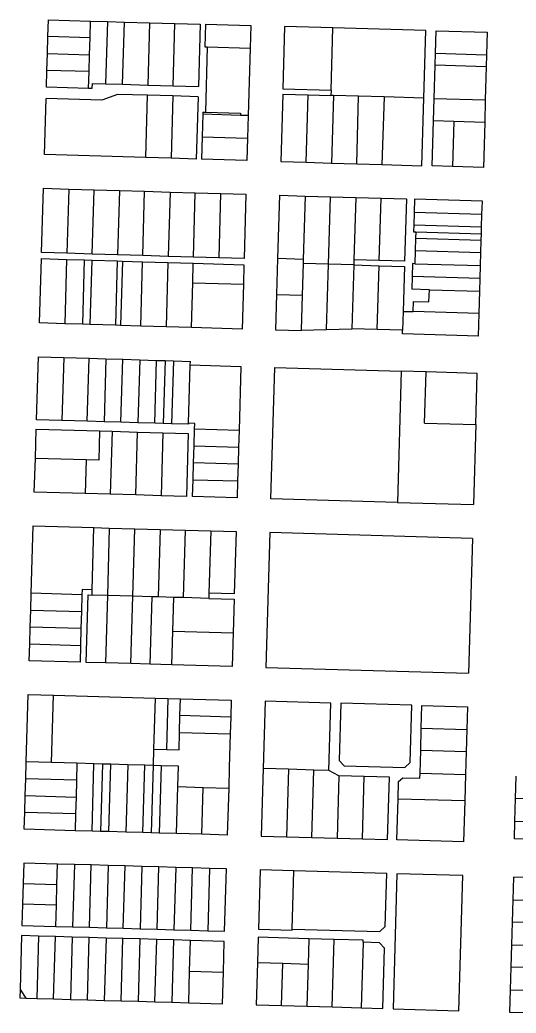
# Model space of a CAD drawing. Header units: inches. Extents: x 486468 to 494399, y 5455955 to 5460553.
# Drawn here: x 492358 to 492653, y 5455994 to 5456586 of the extents above; entities that cross this region are included whole.
import ezdxf

# ---------------------------------------------------------------- set-up
doc = ezdxf.new("R2010")
doc.units = ezdxf.units.IN
doc.header["$MEASUREMENT"] = 0
doc.layers.add('ParcelLines', color=10, linetype='Continuous')

msp = doc.modelspace()

# ---------------------------------------------------------------- linework, layer by layer
at = {"layer": 'ParcelLines', "color": 1}
for p, q in [((492374.618, 5456575.595), (492374.917, 5456585.596)), ((492374.917, 5456585.596), (492400.017, 5456584.876)), ((492399.717, 5456574.846), (492400.017, 5456584.876)), ((492400.017, 5456584.876), (492410.067, 5456584.587)), ((492410.067, 5456584.587), (492408.968, 5456547.507)), ((492410.067, 5456584.587), (492420.117, 5456584.297)), ((492419.019, 5456547.217), (492420.117, 5456584.297)), ((492420.117, 5456584.297), (492435.167, 5456583.867)), ((492435.167, 5456583.867), (492434.119, 5456546.777)), ((492435.167, 5456583.867), (492450.267, 5456583.427)), ((492449.168, 5456546.338), (492450.267, 5456583.427)), ((492450.267, 5456583.427), (492465.317, 5456582.997)), ((492465.317, 5456582.997), (492464.268, 5456545.898)), ((492468.367, 5456582.949), (492467.968, 5456569.548)), ((492468.367, 5456582.949), (492495.468, 5456582.149)), ((492495.468, 5456582.149), (492495.078, 5456568.749)), ((492515.568, 5456581.599), (492514.506, 5456544.445)), ((492544.267, 5456580.78), (492515.568, 5456581.599)), ((492543.206, 5456543.609), (492544.267, 5456580.78)), ((492599.668, 5456579.201), (492544.267, 5456580.78)), ((492598.468, 5456538.95), (492599.668, 5456579.201)), ((492605.328, 5456565.651), (492605.718, 5456579.051)), ((492605.718, 5456579.051), (492636.218, 5456578.202)), ((492636.218, 5456578.202), (492635.828, 5456564.752)), ((492374.318, 5456565.545), (492374.618, 5456575.595)), ((492399.717, 5456574.846), (492374.618, 5456575.595)), ((492399.418, 5456564.797), (492399.717, 5456574.846)), ((492374.018, 5456555.495), (492374.318, 5456565.545)), ((492374.318, 5456565.545), (492399.418, 5456564.797)), ((492467.968, 5456569.548), (492469.518, 5456569.498)), ((492469.518, 5456569.498), (492468.368, 5456530.498)), ((492469.518, 5456569.498), (492495.078, 5456568.749)), ((492495.078, 5456568.749), (492493.899, 5456528.548)), ((492605.118, 5456558.501), (492605.328, 5456565.651)), ((492605.328, 5456565.651), (492635.828, 5456564.752)), ((492399.118, 5456554.797), (492399.418, 5456564.797)), ((492635.828, 5456564.752), (492635.618, 5456557.652)), ((492373.718, 5456545.495), (492374.018, 5456555.495)), ((492399.118, 5456554.797), (492374.018, 5456555.495)), ((492398.818, 5456544.756), (492399.118, 5456554.797)), ((492604.538, 5456538.801), (492605.118, 5456558.501)), ((492635.618, 5456557.652), (492605.118, 5456558.501)), ((492635.618, 5456557.652), (492635.039, 5456537.902)), ((492400.918, 5456547.747), (492400.818, 5456544.696)), ((492400.918, 5456547.747), (492408.968, 5456547.507)), ((492398.818, 5456544.756), (492373.718, 5456545.495)), ((492400.818, 5456544.696), (492398.818, 5456544.756)), ((492408.968, 5456547.507), (492419.019, 5456547.217)), ((492419.019, 5456547.217), (492434.119, 5456546.777)), ((492434.119, 5456546.777), (492449.168, 5456546.338)), ((492449.168, 5456546.338), (492464.268, 5456545.898)), ((492514.506, 5456544.445), (492543.206, 5456543.609)), ((492543.206, 5456543.609), (492543.119, 5456540.563)), ((492372.519, 5456505.346), (492373.518, 5456538.795)), ((492406.719, 5456537.796), (492373.518, 5456538.795)), ((492415.969, 5456541.197), (492406.719, 5456537.796)), ((492433.919, 5456540.677), (492415.969, 5456541.197)), ((492432.82, 5456503.547), (492433.919, 5456540.677)), ((492449.018, 5456540.238), (492433.919, 5456540.677)), ((492449.018, 5456540.238), (492447.92, 5456503.098)), ((492464.068, 5456539.798), (492449.018, 5456540.238)), ((492464.068, 5456539.798), (492462.97, 5456502.648)), ((492514.419, 5456541.4), (492513.219, 5456501.149)), ((492514.419, 5456541.4), (492529.469, 5456540.961)), ((492528.319, 5456500.709), (492529.469, 5456540.961)), ((492529.469, 5456540.961), (492543.119, 5456540.563)), ((492544.569, 5456540.521), (492543.119, 5456540.563)), ((492544.569, 5456540.521), (492543.37, 5456500.269)), ((492559.619, 5456540.083), (492544.569, 5456540.521)), ((492558.47, 5456499.83), (492559.619, 5456540.083)), ((492574.719, 5456539.643), (492559.619, 5456540.083)), ((492574.719, 5456539.643), (492573.52, 5456499.391)), ((492598.468, 5456538.95), (492574.719, 5456539.643)), ((492597.32, 5456498.701), (492598.468, 5456538.95)), ((492604.15, 5456525.351), (492604.538, 5456538.801)), ((492604.538, 5456538.801), (492635.039, 5456537.902)), ((492635.039, 5456537.902), (492634.649, 5456524.502)), ((492466.818, 5456530.548), (492466.788, 5456529.348)), ((492466.818, 5456530.548), (492468.368, 5456530.498)), ((492468.368, 5456530.498), (492489.369, 5456529.898)), ((492489.369, 5456529.898), (492489.319, 5456528.688)), ((492466.788, 5456529.348), (492466.4, 5456515.948)), ((492489.319, 5456528.688), (492466.788, 5456529.348)), ((492493.899, 5456528.548), (492489.319, 5456528.688)), ((492493.899, 5456528.548), (492493.509, 5456515.149)), ((492603.37, 5456498.551), (492604.15, 5456525.351)), ((492616.369, 5456525.011), (492604.15, 5456525.351)), ((492616.369, 5456525.011), (492615.57, 5456498.191)), ((492634.649, 5456524.502), (492616.369, 5456525.011)), ((492634.649, 5456524.502), (492633.87, 5456497.651)), ((492466.4, 5456515.948), (492466.02, 5456502.548)), ((492466.4, 5456515.948), (492493.509, 5456515.149)), ((492493.509, 5456515.149), (492493.12, 5456501.749)), ((492432.82, 5456503.547), (492372.519, 5456505.346)), ((492447.92, 5456503.098), (492432.82, 5456503.547)), ((492462.97, 5456502.648), (492447.92, 5456503.098)), ((492493.12, 5456501.749), (492466.02, 5456502.548)), ((492513.219, 5456501.149), (492528.319, 5456500.709)), ((492528.319, 5456500.709), (492543.37, 5456500.269)), ((492543.37, 5456500.269), (492558.47, 5456499.83)), ((492558.47, 5456499.83), (492573.52, 5456499.391)), ((492573.52, 5456499.391), (492597.32, 5456498.701)), ((492615.57, 5456498.191), (492603.37, 5456498.551)), ((492633.87, 5456497.651), (492615.57, 5456498.191)), ((492370.821, 5456446.945), (492371.919, 5456485.246)), ((492371.919, 5456485.246), (492387.02, 5456484.796)), ((492387.02, 5456484.796), (492385.871, 5456446.496)), ((492387.02, 5456484.796), (492402.07, 5456484.346)), ((492400.971, 5456446.037), (492402.07, 5456484.346)), ((492402.07, 5456484.346), (492417.17, 5456483.897)), ((492417.17, 5456483.897), (492416.021, 5456445.577)), ((492417.17, 5456483.897), (492432.22, 5456483.447)), ((492431.121, 5456445.117), (492432.22, 5456483.447)), ((492432.22, 5456483.447), (492447.32, 5456482.997)), ((492447.32, 5456482.997), (492446.171, 5456444.667)), ((492447.32, 5456482.997), (492462.37, 5456482.547)), ((492461.271, 5456444.208), (492462.37, 5456482.547)), ((492462.37, 5456482.547), (492477.47, 5456482.099)), ((492477.47, 5456482.099), (492476.321, 5456443.758)), ((492477.47, 5456482.099), (492492.521, 5456481.649)), ((492492.521, 5456481.649), (492491.421, 5456443.298)), ((492511.521, 5456443.298), (492512.621, 5456481.049)), ((492512.621, 5456481.049), (492527.721, 5456480.609)), ((492527.721, 5456480.609), (492526.592, 5456442.85)), ((492527.721, 5456480.609), (492542.77, 5456480.169)), ((492541.622, 5456439.97), (492542.77, 5456480.169)), ((492542.77, 5456480.169), (492557.87, 5456479.73)), ((492557.87, 5456479.73), (492556.772, 5456442.6)), ((492557.87, 5456479.73), (492572.97, 5456479.29)), ((492571.871, 5456442.15), (492572.97, 5456479.29)), ((492572.97, 5456479.29), (492588.02, 5456478.851)), ((492588.02, 5456478.851), (492586.921, 5456441.7)), ((492592.92, 5456478.701), (492592.681, 5456470.8)), ((492633.271, 5456477.551), (492592.92, 5456478.701)), ((492633.041, 5456469.601), (492633.271, 5456477.551)), ((492592.681, 5456470.8), (492592.441, 5456463.2)), ((492633.041, 5456469.601), (492592.681, 5456470.8)), ((492632.821, 5456462.001), (492633.041, 5456469.601)), ((492592.441, 5456463.2), (492592.321, 5456459.2)), ((492592.321, 5456459.2), (492593.571, 5456459.2)), ((492632.821, 5456462.001), (492592.441, 5456463.2)), ((492593.571, 5456459.2), (492593.461, 5456455.55)), ((492593.571, 5456459.2), (492632.701, 5456458.051)), ((492632.701, 5456458.051), (492632.821, 5456462.001)), ((492593.461, 5456455.55), (492593.241, 5456447.9)), ((492593.461, 5456455.55), (492632.591, 5456454.402)), ((492632.371, 5456446.802), (492632.591, 5456454.402)), ((492632.591, 5456454.402), (492632.701, 5456458.051)), ((492593.241, 5456447.9), (492593.021, 5456440.3)), ((492632.371, 5456446.802), (492593.241, 5456447.9)), ((492369.572, 5456404.946), (492370.721, 5456443.295)), ((492370.721, 5456443.295), (492385.771, 5456442.836)), ((492385.871, 5456446.496), (492370.821, 5456446.945)), ((492385.771, 5456442.836), (492384.672, 5456404.486)), ((492385.771, 5456442.836), (492396.421, 5456442.517)), ((492400.971, 5456446.037), (492385.871, 5456446.496)), ((492395.322, 5456404.156), (492396.421, 5456442.517)), ((492396.421, 5456442.517), (492400.871, 5456442.387)), ((492399.722, 5456404.026), (492400.871, 5456442.387)), ((492400.871, 5456442.387), (492415.921, 5456441.927)), ((492416.021, 5456445.577), (492400.971, 5456446.037)), ((492415.921, 5456441.927), (492414.822, 5456403.556)), ((492415.921, 5456441.927), (492418.971, 5456441.837)), ((492431.121, 5456445.117), (492416.021, 5456445.577)), ((492418.971, 5456441.837), (492417.872, 5456403.466)), ((492418.971, 5456441.837), (492431.021, 5456441.477)), ((492429.873, 5456403.097), (492431.021, 5456441.477)), ((492431.021, 5456441.477), (492446.071, 5456441.017)), ((492446.171, 5456444.667), (492431.121, 5456445.117)), ((492461.271, 5456444.208), (492446.171, 5456444.667)), ((492476.321, 5456443.758), (492461.271, 5456444.208)), ((492491.421, 5456443.298), (492476.321, 5456443.758)), ((492510.892, 5456421.949), (492511.521, 5456443.298)), ((492526.592, 5456442.85), (492511.521, 5456443.298)), ((492526.592, 5456442.85), (492526.522, 5456440.4)), ((492556.772, 5456442.6), (492556.722, 5456439.55)), ((492571.871, 5456442.15), (492556.772, 5456442.6)), ((492586.921, 5456441.7), (492571.871, 5456442.15)), ((492632.151, 5456439.201), (492632.371, 5456446.802)), ((492446.071, 5456441.017), (492444.973, 5456402.638)), ((492446.071, 5456441.017), (492461.171, 5456440.558)), ((492460.821, 5456428.948), (492461.171, 5456440.558)), ((492461.171, 5456440.558), (492491.321, 5456439.648)), ((492491.321, 5456439.648), (492490.972, 5456428.048)), ((492526.522, 5456440.4), (492525.972, 5456421.499)), ((492541.622, 5456439.97), (492526.522, 5456440.4)), ((492540.473, 5456401.099), (492541.622, 5456439.97)), ((492556.722, 5456439.55), (492541.622, 5456439.97)), ((492556.722, 5456439.55), (492555.573, 5456401.499)), ((492556.722, 5456439.55), (492571.771, 5456439.1)), ((492570.673, 5456401.049), (492571.771, 5456439.1)), ((492571.771, 5456439.1), (492586.871, 5456438.65)), ((492586.871, 5456438.65), (492586.073, 5456411.85)), ((492591.771, 5456440.35), (492591.551, 5456432.75)), ((492593.021, 5456440.3), (492591.771, 5456440.35)), ((492593.021, 5456440.3), (492632.151, 5456439.201)), ((492631.922, 5456431.551), (492632.151, 5456439.201)), ((492591.551, 5456432.75), (492591.321, 5456425.1)), ((492631.922, 5456431.551), (492591.551, 5456432.75)), ((492631.702, 5456423.951), (492631.922, 5456431.551)), ((492460.022, 5456402.178), (492460.821, 5456428.948)), ((492460.821, 5456428.948), (492490.972, 5456428.048)), ((492490.972, 5456428.048), (492490.172, 5456401.248)), ((492601.722, 5456424.8), (492591.321, 5456425.1)), ((492601.472, 5456417.501), (492601.722, 5456424.8)), ((492601.722, 5456424.8), (492631.702, 5456423.951)), ((492631.312, 5456410.551), (492631.702, 5456423.951)), ((492510.272, 5456400.649), (492510.892, 5456421.949)), ((492510.892, 5456421.949), (492525.972, 5456421.499)), ((492525.972, 5456421.499), (492525.372, 5456400.699)), ((492592.173, 5456411.7), (492592.322, 5456417.8)), ((492592.322, 5456417.8), (492601.472, 5456417.501)), ((492586.073, 5456411.85), (492585.723, 5456400.6)), ((492586.073, 5456411.85), (492592.173, 5456411.7)), ((492631.312, 5456410.551), (492592.173, 5456411.7)), ((492630.922, 5456397.151), (492631.312, 5456410.551)), ((492384.672, 5456404.486), (492369.572, 5456404.946)), ((492395.322, 5456404.156), (492384.672, 5456404.486)), ((492399.722, 5456404.026), (492395.322, 5456404.156)), ((492414.822, 5456403.556), (492399.722, 5456404.026)), ((492417.872, 5456403.466), (492414.822, 5456403.556)), ((492429.873, 5456403.097), (492417.872, 5456403.466)), ((492444.973, 5456402.638), (492429.873, 5456403.097)), ((492460.022, 5456402.178), (492444.973, 5456402.638)), ((492490.172, 5456401.248), (492460.022, 5456402.178)), ((492525.372, 5456400.199), (492510.272, 5456400.649)), ((492525.372, 5456400.699), (492540.473, 5456401.099)), ((492525.372, 5456400.199), (492525.372, 5456400.699)), ((492540.473, 5456401.099), (492555.573, 5456401.499)), ((492570.673, 5456401.049), (492555.573, 5456401.499)), ((492585.723, 5456400.6), (492570.673, 5456401.049)), ((492585.673, 5456398.45), (492585.723, 5456400.6)), ((492630.922, 5456397.151), (492585.673, 5456398.45)), ((492367.823, 5456347.246), (492368.972, 5456384.846)), ((492368.972, 5456384.846), (492384.072, 5456384.386)), ((492384.072, 5456384.386), (492382.923, 5456346.797)), ((492384.072, 5456384.386), (492399.123, 5456383.926)), ((492398.023, 5456346.347), (492399.123, 5456383.926)), ((492399.123, 5456383.926), (492409.173, 5456383.617)), ((492409.173, 5456383.617), (492408.073, 5456346.047)), ((492409.173, 5456383.617), (492419.223, 5456383.307)), ((492418.124, 5456345.747), (492419.223, 5456383.307)), ((492419.223, 5456383.307), (492429.273, 5456382.997)), ((492429.273, 5456382.997), (492428.174, 5456345.457)), ((492429.273, 5456382.997), (492439.323, 5456382.687)), ((492438.224, 5456345.157), (492439.323, 5456382.687)), ((492439.323, 5456382.687), (492444.373, 5456382.537)), ((492444.373, 5456382.537), (492443.224, 5456345.007)), ((492444.373, 5456382.537), (492449.373, 5456382.377)), ((492449.373, 5456382.377), (492448.274, 5456344.857)), ((492449.373, 5456382.377), (492459.423, 5456382.077)), ((492459.361, 5456379.945), (492459.423, 5456382.077)), ((492458.342, 5456345.166), (492459.361, 5456379.945)), ((492459.361, 5456379.945), (492489.51, 5456379.017)), ((492489.51, 5456379.017), (492488.404, 5456340.948)), ((492507.325, 5456300.148), (492509.623, 5456378.499)), ((492509.623, 5456378.499), (492585.023, 5456376.25)), ((492585.023, 5456376.25), (492582.725, 5456297.989)), ((492599.824, 5456375.81), (492585.023, 5456376.25)), ((492598.924, 5456345.33), (492599.824, 5456375.81)), ((492630.274, 5456374.901), (492599.824, 5456375.81)), ((492629.374, 5456344.45), (492630.274, 5456374.901)), ((492382.923, 5456346.797), (492367.823, 5456347.246)), ((492398.023, 5456346.347), (492382.923, 5456346.797)), ((492367.135, 5456324.246), (492367.673, 5456341.745)), ((492367.673, 5456341.745), (492405.424, 5456340.637)), ((492408.073, 5456346.047), (492398.023, 5456346.347)), ((492405.424, 5456340.637), (492404.874, 5456323.197)), ((492405.424, 5456340.637), (492412.924, 5456340.417)), ((492418.124, 5456345.747), (492408.073, 5456346.047)), ((492428.174, 5456345.457), (492418.124, 5456345.747)), ((492438.224, 5456345.157), (492428.174, 5456345.457)), ((492443.224, 5456345.007), (492438.224, 5456345.157)), ((492448.274, 5456344.857), (492443.224, 5456345.007)), ((492458.324, 5456344.557), (492448.274, 5456344.857)), ((492458.342, 5456345.166), (492458.324, 5456344.557)), ((492461.992, 5456345.057), (492458.342, 5456345.166)), ((492461.604, 5456331.648), (492461.894, 5456341.698)), ((492461.894, 5456341.698), (492461.992, 5456345.057)), ((492488.404, 5456340.948), (492461.894, 5456341.698)), ((492488.404, 5456340.948), (492488.104, 5456330.898)), ((492598.924, 5456345.33), (492629.374, 5456344.45)), ((492629.374, 5456344.45), (492627.975, 5456296.701)), ((492412.924, 5456340.417), (492411.774, 5456302.876)), ((492412.924, 5456340.417), (492428.024, 5456339.977)), ((492426.874, 5456302.447), (492428.024, 5456339.977)), ((492428.024, 5456339.977), (492443.074, 5456339.537)), ((492443.074, 5456339.537), (492441.975, 5456302.028)), ((492443.074, 5456339.537), (492458.174, 5456339.098)), ((492458.174, 5456339.098), (492457.075, 5456301.598)), ((492461.314, 5456321.598), (492461.604, 5456331.648)), ((492461.604, 5456331.648), (492488.104, 5456330.898)), ((492488.104, 5456330.898), (492487.815, 5456320.848)), ((492366.525, 5456304.146), (492367.135, 5456324.246)), ((492397.324, 5456323.406), (492367.135, 5456324.246)), ((492397.324, 5456323.406), (492396.725, 5456303.296)), ((492404.874, 5456323.197), (492397.324, 5456323.406)), ((492461.015, 5456311.548), (492461.314, 5456321.598)), ((492487.815, 5456320.848), (492461.314, 5456321.598)), ((492487.815, 5456320.848), (492487.525, 5456310.798)), ((492460.725, 5456301.448), (492461.015, 5456311.548)), ((492461.015, 5456311.548), (492487.525, 5456310.798)), ((492487.525, 5456310.798), (492487.225, 5456300.698)), ((492396.725, 5456303.296), (492366.525, 5456304.146)), ((492411.774, 5456302.876), (492396.725, 5456303.296)), ((492426.874, 5456302.447), (492411.774, 5456302.876)), ((492441.975, 5456302.028), (492426.874, 5456302.447)), ((492457.075, 5456301.598), (492441.975, 5456302.028)), ((492487.225, 5456300.698), (492460.725, 5456301.448)), ((492582.725, 5456297.989), (492507.325, 5456300.148)), ((492582.725, 5456297.989), (492627.975, 5456296.701)), ((492364.726, 5456243.846), (492365.925, 5456284.046)), ((492365.925, 5456284.046), (492402.026, 5456283.006)), ((492400.926, 5456245.847), (492402.026, 5456283.006)), ((492402.026, 5456283.006), (492411.176, 5456282.747)), ((492411.176, 5456282.747), (492410.026, 5456242.537)), ((492411.176, 5456282.747), (492426.275, 5456282.317)), ((492425.127, 5456242.117), (492426.275, 5456282.317)), ((492426.275, 5456282.317), (492441.375, 5456281.887)), ((492441.375, 5456281.887), (492440.227, 5456241.697)), ((492441.375, 5456281.887), (492456.475, 5456281.457)), ((492455.327, 5456241.277), (492456.475, 5456281.457)), ((492456.475, 5456281.457), (492471.575, 5456281.028)), ((492471.575, 5456281.028), (492470.477, 5456243.897)), ((492471.575, 5456281.028), (492486.675, 5456280.598)), ((492486.675, 5456280.598), (492485.576, 5456243.498)), ((492506.776, 5456280.049), (492504.428, 5456199.698)), ((492627.376, 5456276.55), (492506.776, 5456280.049)), ((492627.376, 5456276.55), (492625.028, 5456196.25)), ((492394.976, 5456246.047), (492394.886, 5456242.997)), ((492400.926, 5456245.847), (492394.976, 5456246.047)), ((492400.876, 5456242.797), (492400.926, 5456245.847)), ((492364.426, 5456233.797), (492364.726, 5456243.846)), ((492394.886, 5456242.997), (492364.726, 5456243.846)), ((492394.886, 5456242.997), (492394.597, 5456232.947)), ((492397.377, 5456202.696), (492398.576, 5456242.897)), ((492398.576, 5456242.897), (492400.876, 5456242.797)), ((492410.026, 5456242.537), (492400.876, 5456242.797)), ((492410.026, 5456242.537), (492408.827, 5456202.376)), ((492425.127, 5456242.117), (492410.026, 5456242.537)), ((492423.927, 5456201.947), (492425.127, 5456242.117)), ((492436.577, 5456241.797), (492425.127, 5456242.117)), ((492436.577, 5456241.797), (492435.378, 5456201.628)), ((492440.227, 5456241.697), (492436.577, 5456241.797)), ((492449.527, 5456241.437), (492440.227, 5456241.697)), ((492448.927, 5456221.347), (492449.527, 5456241.437)), ((492455.327, 5456241.277), (492449.527, 5456241.437)), ((492470.377, 5456240.847), (492455.327, 5456241.277)), ((492470.477, 5456243.897), (492470.377, 5456240.847)), ((492470.377, 5456240.847), (492485.476, 5456240.448)), ((492485.576, 5456243.498), (492470.477, 5456243.897)), ((492485.476, 5456240.448), (492484.908, 5456220.348)), ((492364.126, 5456223.746), (492364.426, 5456233.797)), ((492364.426, 5456233.797), (492394.597, 5456232.947)), ((492394.597, 5456232.947), (492394.307, 5456222.897)), ((492363.827, 5456213.696), (492364.126, 5456223.746)), ((492394.307, 5456222.897), (492364.126, 5456223.746)), ((492394.307, 5456222.897), (492394.017, 5456212.846)), ((492448.328, 5456201.258), (492448.927, 5456221.347)), ((492448.927, 5456221.347), (492484.908, 5456220.348)), ((492484.908, 5456220.348), (492484.328, 5456200.248)), ((492363.527, 5456203.646), (492363.827, 5456213.696)), ((492363.827, 5456213.696), (492394.017, 5456212.846)), ((492394.017, 5456212.846), (492393.727, 5456202.796)), ((492393.727, 5456202.796), (492363.527, 5456203.646)), ((492408.827, 5456202.376), (492397.377, 5456202.696)), ((492423.927, 5456201.947), (492408.827, 5456202.376)), ((492435.378, 5456201.628), (492423.927, 5456201.947)), ((492448.328, 5456201.258), (492435.378, 5456201.628)), ((492484.328, 5456200.248), (492448.328, 5456201.258)), ((492504.428, 5456199.698), (492625.028, 5456196.25)), ((492361.729, 5456143.397), (492362.927, 5456183.546)), ((492362.927, 5456183.546), (492378.027, 5456183.116)), ((492376.829, 5456142.967), (492378.027, 5456183.116)), ((492378.027, 5456183.116), (492438.428, 5456181.417)), ((492438.428, 5456181.417), (492437.558, 5456150.997)), ((492438.428, 5456181.417), (492445.978, 5456181.207)), ((492445.978, 5456181.207), (492445.128, 5456150.767)), ((492445.978, 5456181.207), (492453.528, 5456180.997)), ((492453.248, 5456170.947), (492453.528, 5456180.997)), ((492453.528, 5456180.997), (492483.778, 5456180.148)), ((492483.778, 5456180.148), (492483.489, 5456170.097)), ((492503.879, 5456179.548), (492502.729, 5456139.399)), ((492542.979, 5456178.449), (492503.879, 5456179.548)), ((492541.829, 5456138.299), (492542.979, 5456178.449)), ((492549.079, 5456178.299), (492548.079, 5456144.199)), ((492591.278, 5456177.099), (492549.079, 5456178.299)), ((492590.28, 5456143), (492591.278, 5456177.099)), ((492596.94, 5456163.5), (492597.328, 5456176.899)), ((492597.328, 5456176.899), (492624.429, 5456176.15)), ((492624.429, 5456176.15), (492624.039, 5456162.75)), ((492452.968, 5456160.897), (492453.248, 5456170.947)), ((492483.489, 5456170.097), (492453.248, 5456170.947)), ((492483.489, 5456170.097), (492483.199, 5456160.047)), ((492596.55, 5456150.1), (492596.94, 5456163.5)), ((492596.94, 5456163.5), (492624.039, 5456162.75)), ((492452.679, 5456150.547), (492452.968, 5456160.897)), ((492452.968, 5456160.897), (492483.199, 5456160.047)), ((492483.199, 5456160.047), (492482.629, 5456139.949)), ((492624.039, 5456162.75), (492623.65, 5456149.35)), ((492437.558, 5456150.997), (492437.279, 5456141.227)), ((492437.558, 5456150.997), (492445.128, 5456150.767)), ((492445.128, 5456150.767), (492452.679, 5456150.547)), ((492596.17, 5456136.75), (492596.55, 5456150.1)), ((492623.65, 5456149.35), (492596.55, 5456150.1)), ((492623.65, 5456149.35), (492623.25, 5456135.95)), ((492361.439, 5456133.347), (492361.729, 5456143.397)), ((492376.829, 5456142.967), (492361.729, 5456143.397)), ((492391.929, 5456142.527), (492376.829, 5456142.967)), ((492391.929, 5456142.527), (492391.639, 5456132.497)), ((492402.029, 5456142.237), (492391.929, 5456142.527)), ((492400.88, 5456102.098), (492402.029, 5456142.237)), ((492407.079, 5456142.097), (492402.029, 5456142.237)), ((492407.079, 5456142.097), (492405.88, 5456101.958)), ((492412.079, 5456141.957), (492407.079, 5456142.097)), ((492410.93, 5456101.808), (492412.079, 5456141.957)), ((492422.179, 5456141.667), (492412.079, 5456141.957)), ((492422.179, 5456141.667), (492421.03, 5456101.519)), ((492432.229, 5456141.377), (492422.179, 5456141.667)), ((492431.08, 5456101.239), (492432.229, 5456141.377)), ((492437.279, 5456141.227), (492432.229, 5456141.377)), ((492437.279, 5456141.227), (492436.13, 5456101.089)), ((492442.029, 5456141.097), (492437.279, 5456141.227)), ((492442.029, 5456141.097), (492440.83, 5456100.959)), ((492452.379, 5456140.797), (492442.029, 5456141.097)), ((492452.03, 5456128.648), (492452.379, 5456140.797)), ((492482.629, 5456139.949), (492482.269, 5456127.749)), ((492502.729, 5456139.399), (492501.58, 5456099.199)), ((492517.779, 5456138.979), (492502.729, 5456139.399)), ((492548.079, 5456144.199), (492551.079, 5456141.049)), ((492551.079, 5456141.049), (492587.13, 5456140.05)), ((492587.13, 5456140.05), (492590.28, 5456143)), ((492361.149, 5456123.297), (492361.439, 5456133.347)), ((492391.639, 5456132.497), (492361.439, 5456133.347)), ((492517.779, 5456138.979), (492516.631, 5456098.769)), ((492532.879, 5456138.549), (492517.779, 5456138.979)), ((492531.68, 5456098.34), (492532.879, 5456138.549)), ((492541.829, 5456138.299), (492532.879, 5456138.549)), ((492547.829, 5456135.049), (492541.829, 5456138.299)), ((492547.829, 5456135.049), (492546.78, 5456097.91)), ((492562.93, 5456134.619), (492547.829, 5456135.049)), ((492561.83, 5456097.48), (492562.93, 5456134.619)), ((492577.98, 5456134.2), (492562.93, 5456134.619)), ((492576.88, 5456097.05), (492577.98, 5456134.2)), ((492583.38, 5456131.6), (492585.88, 5456133.95)), ((492585.88, 5456133.95), (492596.08, 5456133.7)), ((492596.08, 5456133.7), (492596.17, 5456136.75)), ((492596.17, 5456136.75), (492623.25, 5456135.95)), ((492623.25, 5456135.95), (492622.79, 5456120.15)), ((492653.09, 5456121.552), (492653.49, 5456134.952)), ((492391.639, 5456132.497), (492391.359, 5456122.447)), ((492451.23, 5456100.659), (492452.03, 5456128.648)), ((492452.03, 5456128.648), (492467.129, 5456128.199)), ((492466.33, 5456100.229), (492467.129, 5456128.199)), ((492467.129, 5456128.199), (492482.269, 5456127.749)), ((492482.269, 5456127.749), (492481.43, 5456099.799)), ((492583.08, 5456121.25), (492583.38, 5456131.6)), ((492360.869, 5456113.247), (492361.149, 5456123.297)), ((492361.149, 5456123.297), (492391.359, 5456122.447)), ((492391.359, 5456122.447), (492391.069, 5456112.397)), ((492652.7, 5456108.152), (492653.09, 5456121.552)), ((492675.989, 5456120.853), (492653.09, 5456121.552)), ((492582.38, 5456096.9), (492583.08, 5456121.25)), ((492622.79, 5456120.15), (492583.08, 5456121.25)), ((492622.79, 5456120.15), (492622.08, 5456095.802)), ((492360.579, 5456103.247), (492360.869, 5456113.247)), ((492391.069, 5456112.397), (492360.869, 5456113.247)), ((492391.069, 5456112.397), (492390.78, 5456102.388)), ((492652.38, 5456097.452), (492652.7, 5456108.152)), ((492652.7, 5456108.152), (492675.43, 5456107.453)), ((492390.78, 5456102.388), (492360.579, 5456103.247)), ((492400.88, 5456102.098), (492390.78, 5456102.388)), ((492405.88, 5456101.958), (492400.88, 5456102.098)), ((492410.93, 5456101.808), (492405.88, 5456101.958)), ((492421.03, 5456101.519), (492410.93, 5456101.808)), ((492431.08, 5456101.239), (492421.03, 5456101.519)), ((492436.13, 5456101.089), (492431.08, 5456101.239)), ((492440.83, 5456100.959), (492436.13, 5456101.089)), ((492451.23, 5456100.659), (492440.83, 5456100.959)), ((492466.33, 5456100.229), (492451.23, 5456100.659)), ((492481.43, 5456099.799), (492466.33, 5456100.229)), ((492501.58, 5456099.199), (492516.631, 5456098.769)), ((492516.631, 5456098.769), (492531.68, 5456098.34)), ((492531.68, 5456098.34), (492546.78, 5456097.91)), ((492546.78, 5456097.91), (492561.83, 5456097.48)), ((492561.83, 5456097.48), (492576.88, 5456097.05)), ((492622.08, 5456095.802), (492582.38, 5456096.9)), ((492674.98, 5456096.803), (492652.38, 5456097.452)), ((492360.23, 5456083.098), (492359.87, 5456070.948)), ((492380.33, 5456082.528), (492360.23, 5456083.098)), ((492379.99, 5456070.348), (492380.33, 5456082.528)), ((492390.38, 5456082.238), (492380.33, 5456082.528)), ((492390.38, 5456082.238), (492389.331, 5456045.089)), ((492400.43, 5456081.949), (492390.38, 5456082.238)), ((492399.381, 5456044.799), (492400.43, 5456081.949)), ((492410.48, 5456081.659), (492400.43, 5456081.949)), ((492410.48, 5456081.659), (492409.43, 5456044.509)), ((492420.53, 5456081.379), (492410.48, 5456081.659)), ((492419.48, 5456044.219), (492420.53, 5456081.379)), ((492430.58, 5456081.089), (492420.53, 5456081.379)), ((492430.58, 5456081.089), (492429.53, 5456043.939)), ((492440.68, 5456080.799), (492430.58, 5456081.089)), ((492439.58, 5456043.649), (492440.68, 5456080.799)), ((492450.73, 5456080.509), (492440.68, 5456080.799)), ((492450.73, 5456080.509), (492449.631, 5456043.359)), ((492460.78, 5456080.219), (492450.73, 5456080.509)), ((492459.681, 5456043.07), (492460.78, 5456080.219)), ((492470.83, 5456079.939), (492460.78, 5456080.219)), ((492470.83, 5456079.939), (492469.731, 5456042.79)), ((492480.88, 5456079.649), (492470.83, 5456079.939)), ((492479.831, 5456042.501), (492480.88, 5456079.649)), ((492500.981, 5456079.1), (492499.981, 5456043.751)), ((492521.081, 5456078.53), (492500.981, 5456079.1)), ((492520.081, 5456043.751), (492521.081, 5456078.53)), ((492576.38, 5456076.951), (492521.081, 5456078.53)), ((492575.481, 5456045.202), (492576.38, 5456076.951)), ((492582.43, 5456076.751), (492580.182, 5455996.253)), ((492621.58, 5456075.652), (492582.43, 5456076.751)), ((492619.282, 5455995.104), (492621.58, 5456075.652)), ((492651.73, 5456074.603), (492651.34, 5456061.203)), ((492673.88, 5456074.104), (492651.73, 5456074.603)), ((492359.87, 5456070.948), (492359.511, 5456058.648)), ((492359.87, 5456070.948), (492379.99, 5456070.348)), ((492379.64, 5456058.049), (492379.99, 5456070.348)), ((492359.511, 5456058.648), (492359.131, 5456045.949)), ((492379.64, 5456058.049), (492359.511, 5456058.648)), ((492379.281, 5456045.369), (492379.64, 5456058.049)), ((492651.34, 5456061.203), (492650.95, 5456047.804)), ((492651.34, 5456061.203), (492673.32, 5456060.704)), ((492359.131, 5456045.949), (492379.281, 5456045.369)), ((492379.281, 5456045.369), (492389.331, 5456045.089)), ((492389.331, 5456045.089), (492399.381, 5456044.799)), ((492399.381, 5456044.799), (492409.43, 5456044.509)), ((492409.43, 5456044.509), (492419.48, 5456044.219)), ((492572.331, 5456042.252), (492575.481, 5456045.202)), ((492650.95, 5456047.804), (492650.551, 5456034.404)), ((492672.76, 5456047.305), (492650.95, 5456047.804)), ((492358.981, 5456039.849), (492358.071, 5456007.799)), ((492369.031, 5456039.559), (492358.981, 5456039.849)), ((492369.031, 5456039.559), (492367.981, 5456002.409)), ((492379.081, 5456039.279), (492369.031, 5456039.559)), ((492378.031, 5456002.129), (492379.081, 5456039.279)), ((492389.131, 5456038.989), (492379.081, 5456039.279)), ((492389.131, 5456038.989), (492388.082, 5456001.839)), ((492399.181, 5456038.699), (492389.131, 5456038.989)), ((492398.132, 5456001.55), (492399.181, 5456038.699)), ((492409.231, 5456038.409), (492399.181, 5456038.699)), ((492419.48, 5456044.219), (492429.53, 5456043.939)), ((492429.53, 5456043.939), (492439.58, 5456043.649)), ((492439.58, 5456043.649), (492449.631, 5456043.359)), ((492449.631, 5456043.359), (492459.681, 5456043.07)), ((492459.681, 5456043.07), (492469.731, 5456042.79)), ((492469.731, 5456042.79), (492479.831, 5456042.501)), ((492499.831, 5456038.851), (492499.391, 5456023.601)), ((492529.981, 5456037.981), (492499.831, 5456038.851)), ((492499.981, 5456043.751), (492520.081, 5456043.151)), ((492520.081, 5456043.151), (492520.081, 5456043.751)), ((492520.081, 5456043.751), (492572.331, 5456042.252)), ((492409.231, 5456038.409), (492408.182, 5456001.261)), ((492419.28, 5456038.129), (492409.231, 5456038.409)), ((492418.232, 5456000.981), (492419.28, 5456038.129)), ((492429.38, 5456037.839), (492419.28, 5456038.129)), ((492429.38, 5456037.839), (492428.282, 5456000.691)), ((492439.431, 5456037.549), (492429.38, 5456037.839)), ((492438.332, 5456000.401), (492439.431, 5456037.549)), ((492449.481, 5456037.26), (492439.431, 5456037.549)), ((492449.481, 5456037.26), (492448.382, 5456000.111)), ((492459.531, 5456036.97), (492449.481, 5456037.26)), ((492458.992, 5456018.701), (492459.531, 5456036.97)), ((492479.631, 5456036.401), (492459.531, 5456036.97)), ((492479.111, 5456018.151), (492479.631, 5456036.401)), ((492529.981, 5456037.981), (492529.541, 5456022.702)), ((492545.031, 5456037.552), (492529.981, 5456037.981)), ((492543.932, 5455997.312), (492545.031, 5456037.552)), ((492562.281, 5456037.052), (492545.031, 5456037.552)), ((492562.231, 5456035.852), (492561.132, 5455996.822)), ((492562.231, 5456035.852), (492562.281, 5456037.052)), ((492572.131, 5456035.552), (492562.231, 5456035.852)), ((492575.081, 5456032.402), (492572.131, 5456035.552)), ((492650.551, 5456034.404), (492650.162, 5456020.954)), ((492650.551, 5456034.404), (492672.21, 5456033.905)), ((492574.082, 5455996.452), (492575.081, 5456032.402)), ((492499.391, 5456023.601), (492498.682, 5455998.602)), ((492514.481, 5456023.151), (492499.391, 5456023.601)), ((492513.732, 5455998.172), (492514.481, 5456023.151)), ((492529.541, 5456022.702), (492514.481, 5456023.151)), ((492529.541, 5456022.702), (492528.831, 5455997.742)), ((492650.162, 5456020.954), (492649.772, 5456007.554)), ((492671.651, 5456020.505), (492650.162, 5456020.954)), ((492458.432, 5455999.831), (492458.992, 5456018.701)), ((492458.992, 5456018.701), (492479.111, 5456018.151)), ((492478.582, 5455999.251), (492479.111, 5456018.151)), ((492358.071, 5456007.799), (492357.931, 5456002.699)), ((492358.071, 5456007.799), (492361.531, 5456002.599)), ((492649.772, 5456007.554), (492649.382, 5455994.154)), ((492649.772, 5456007.554), (492671.091, 5456007.055)), ((492357.931, 5456002.699), (492361.531, 5456002.599)), ((492361.531, 5456002.599), (492367.981, 5456002.409)), ((492367.981, 5456002.409), (492378.031, 5456002.129)), ((492378.031, 5456002.129), (492388.082, 5456001.839)), ((492388.082, 5456001.839), (492398.132, 5456001.55)), ((492398.132, 5456001.55), (492408.182, 5456001.261)), ((492408.182, 5456001.261), (492418.232, 5456000.981)), ((492418.232, 5456000.981), (492428.282, 5456000.691)), ((492428.282, 5456000.691), (492438.332, 5456000.401)), ((492438.332, 5456000.401), (492448.382, 5456000.111)), ((492448.382, 5456000.111), (492458.432, 5455999.831)), ((492458.432, 5455999.831), (492478.582, 5455999.251)), ((492498.682, 5455998.602), (492513.732, 5455998.172)), ((492513.732, 5455998.172), (492528.831, 5455997.742)), ((492528.831, 5455997.742), (492543.932, 5455997.312)), ((492543.932, 5455997.312), (492561.132, 5455996.822)), ((492561.132, 5455996.822), (492574.082, 5455996.452)), ((492580.182, 5455996.253), (492619.282, 5455995.104)), ((492649.382, 5455994.154), (492670.532, 5455993.655))]:
    msp.add_line(p, q, dxfattribs=at)

doc.saveas('drawing.dxf')
